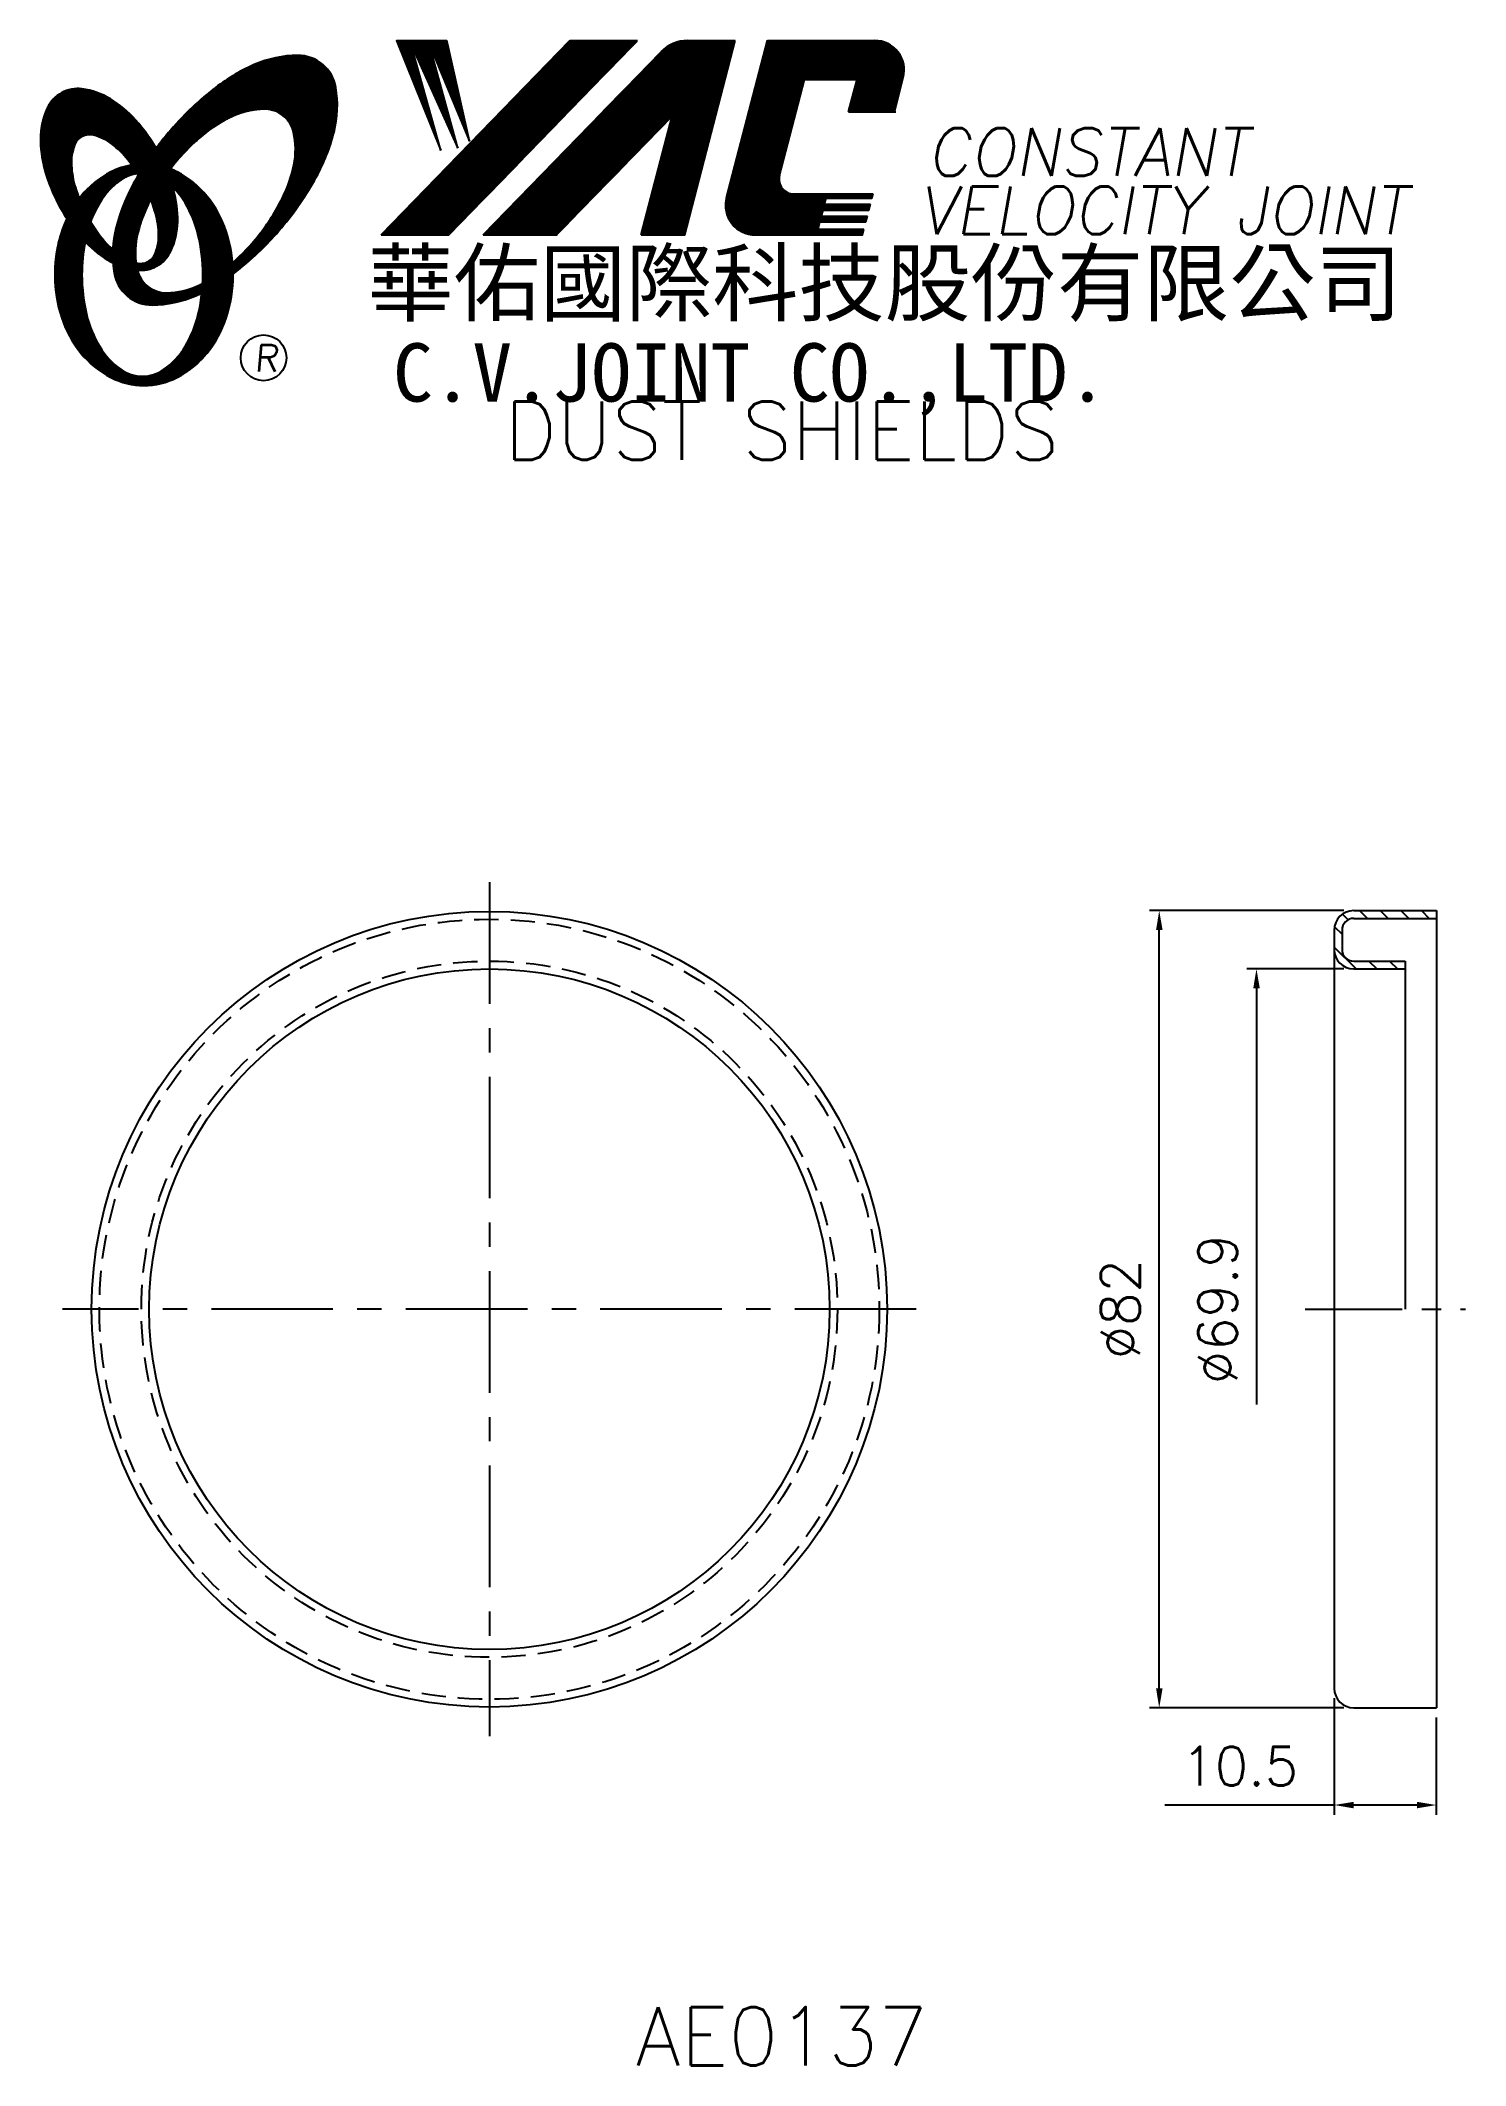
# Model space of a CAD drawing. Extents: x 109 to 255, y -3 to 205.
import ezdxf
from ezdxf.enums import TextEntityAlignment as Align

# ---------------------------------------------------------------- set-up
doc = ezdxf.new("R2010")
doc.units = 0
doc.header["$LTSCALE"] = 10
doc.header["$MEASUREMENT"] = 0
doc.linetypes.add('CENTER', pattern=[2, 1.25, -0.25, 0.25, -0.25])
doc.linetypes.add('DASHED2', pattern=[0.375, 0.25, -0.125])
doc.layers.get('0').update_dxf_attribs({"linetype": 'CONTINUOUS'})
doc.layers.get('DEFPOINTS').update_dxf_attribs({"linetype": 'CONTINUOUS'})
doc.layers.add('4', color=4, linetype='CONTINUOUS')
doc.styles.add('CHINA', font='KAIU.TTF')
doc.styles.add('ITALICC', font='simplex.shx')
doc.dimstyles.new('STANDARD$0', dxfattribs={"dimtxt": 4, "dimasz": 2, "dimexe": 1, "dimexo": 1, "dimgap": 2, "dimtad": 1, "dimdec": 4, "dimzin": 10, "dimtxsty": 'ITALICC', "dimcen": 2, "dimclrd": 5, "dimclre": 5, "dimclrt": 18, "dimaunit": 1, "dimazin": 3, "dimtp": 0.1, "dimtfac": 0.7, "dimtdec": 4, "dimtmove": 0, "dimatfit": 3, "dimtolj": 1, "dimtzin": 10})
pattern_1 = [(45, (178.232398, -38.665762), (-0.00727476112, 0.00727476112), [])]
pattern_2 = [(45, (9.641853, -2.361352), (-0.00883883476, 0.00883883476), [])]

# ---------------------------------------------------------------- blocks, each defined once
blk = doc.blocks.new('*D14')
at = {"color": 5, "linetype": 'BYBLOCK'}
for p, q in [((242.76, 109.58), (232.76, 109.58)), ((233.76, 107.58), (233.76, 64.77))]:
    blk.add_line(p, q, dxfattribs=at)
blk.add_solid([(233.43, 107.58), (234.1, 107.58), (233.76, 109.58)], dxfattribs=at)
at = {"layer": 'DEFPOINTS', "color": 0, "linetype": 'BYBLOCK'}
for p in [(233.76, 109.58), (243.76, 109.58), (241.76, 39.58)]:
    blk.add_point(p, dxfattribs=at)
at = {"color": 18, "linetype": 'BYBLOCK', "insert": (229.76, 74.58), "char_height": 4, "attachment_point": 5, "rotation": 90, "style": 'ITALICC'}
blk.add_mtext('\\A1;∅69.9', dxfattribs=at)
blk = doc.blocks.new('*D15')
at = {"color": 5, "linetype": 'BYBLOCK'}
for p, q in [((242.76, 115.58), (222.76, 115.58)), ((223.76, 35.58), (223.76, 113.58)), ((242.76, 33.58), (222.76, 33.58))]:
    blk.add_line(p, q, dxfattribs=at)
for points in [[(223.43, 113.58), (224.1, 113.58), (223.76, 115.58)], [(223.43, 35.58), (224.1, 35.58), (223.76, 33.58)]]:
    blk.add_solid(points, dxfattribs=at)
at = {"layer": 'DEFPOINTS', "color": 0, "linetype": 'BYBLOCK'}
for p in [(223.76, 115.58), (243.76, 115.58), (243.76, 33.58)]:
    blk.add_point(p, dxfattribs=at)
at = {"color": 18, "linetype": 'BYBLOCK', "insert": (219.76, 74.58), "char_height": 4, "attachment_point": 5, "rotation": 90, "style": 'ITALICC'}
blk.add_mtext('\\A1;∅82', dxfattribs=at)
blk = doc.blocks.new('*D16')
at = {"color": 5, "linetype": 'BYBLOCK'}
for p, q in [((241.76, 34.58), (241.76, 22.58)), ((252.26, 32.58), (252.26, 22.58)), ((241.76, 23.58), (224.33, 23.58)), ((250.26, 23.58), (243.76, 23.58))]:
    blk.add_line(p, q, dxfattribs=at)
for points in [[(243.76, 23.91), (243.76, 23.24), (241.76, 23.58)], [(250.26, 23.91), (250.26, 23.24), (252.26, 23.58)]]:
    blk.add_solid(points, dxfattribs=at)
at = {"layer": 'DEFPOINTS', "color": 0, "linetype": 'BYBLOCK'}
for p in [(241.76, 35.58), (252.26, 33.58), (241.76, 23.58)]:
    blk.add_point(p, dxfattribs=at)
at = {"color": 18, "linetype": 'BYBLOCK', "insert": (232.05, 27.58), "char_height": 4, "attachment_point": 5, "style": 'ITALICC'}
blk.add_mtext('\\A1;10.5', dxfattribs=at)

msp = doc.modelspace()

# ---------------------------------------------------------------- hatches: boundary and pattern name
at = {"layer": '4', "linetype": 'CONTINUOUS'}
h = msp.add_hatch(dxfattribs=at)
h.set_pattern_fill('ANSI31', color=5, scale=0.1, style=0)
h.set_pattern_definition(pattern_2)
h.paths.add_polyline_path([(170.10056, 205.06963), (163.14325, 205.06963), (143.72664, 185.06587), (150.68395, 185.06587)])
h.paths.add_polyline_path([(173.64745, 197.30406), (170.46708, 185.06587), (174.94806, 185.06587), (180.1465, 205.06963), (175.24977, 205.06963, 0.202785967), (172.5157, 203.91321), (154.22156, 185.06587), (161.76848, 185.06587)])
h.paths.add_polyline_path([(187.27456, 201.07121), (192.66828, 201.07121), (191.79926, 197.7272), (196.51608, 197.7272), (197.4328, 201.25476, 0.490800957), (194.48259, 205.06963), (183.44828, 205.06963), (179.24122, 188.88074, 0.490800957), (182.19142, 185.06587), (193.22574, 185.06587), (193.38019, 185.66018), (188.66337, 185.66018), (188.85673, 186.40427), (193.57355, 186.40427), (193.73211, 187.0144), (189.01529, 187.0144), (189.17653, 187.63487), (193.89336, 187.63487), (194.04954, 188.23586), (189.33272, 188.23586), (189.48952, 188.83924), (194.20634, 188.83924), (194.32307, 189.28844), (186.18332, 189.28844, -0.490800957), (184.70822, 191.19587)])
h = msp.add_hatch(dxfattribs=at)
h.set_pattern_fill('ANSI31', color=1, scale=0.1, style=0)
h.set_pattern_definition(pattern_2)
h.paths.add_polyline_path([(150.45862, 205.06963), (145.28129, 205.06963), (149.85206, 193.76589), (146.78612, 204.72387), (151.62086, 194.00155), (148.67285, 204.72387), (152.80007, 194.70852)])
h = msp.add_hatch(dxfattribs=at)
h.set_pattern_fill('ANSI31', color=5, scale=0.082305, style=0)
h.set_pattern_definition([(45, (9.641853, -2.361352), (-0.00727476112, 0.00727476112), [])])
h.paths.add_polyline_path([(131.67732, 198.00715, -0.172879177), (133.6188, 197.34859, -0.172879177), (134.70609, 195.61053, -0.104527385), (134.73387, 192.28234, -0.065680101), (133.56434, 188.88039, -0.051823203), (131.12392, 185.038, -0.044272532), (128.44895, 182.21166, -0.020203161), (128.50253, 181.07374, 0.006517006), (128.90708, 181.38582, 0.049863361), (133.46051, 185.79888, 0.049863361), (137.05015, 191.02605, 0.063682799), (138.87119, 195.65339, 0.103597411), (139.06049, 200.23737, 0.177892575), (137.71188, 202.60764, 0.177892575), (135.14949, 203.54097, 0.103597411), (130.66169, 202.58792, 0.063682799), (126.40395, 200.01885, 0.049863361), (121.85052, 195.60579, 0.016070017), (120.57983, 193.99948, -0.007061632), (120.82711, 193.56244, -0.031648676), (121.77969, 191.52587, -0.008069351), (122.2116, 192.09018, -0.051823203), (125.38997, 195.34863, -0.065680101), (128.4319, 197.26899, -0.104527385)])
h.paths.add_polyline_path([(118.60165, 184.84583, -0.065680101), (119.77119, 188.24779, -0.006063428), (120.01513, 188.7228, 0.027613469), (119.28829, 190.31087, 0.017011252), (118.75487, 191.24585, 0.007829282), (118.26089, 190.37862, 0.063682799), (116.43984, 185.75128, 0.103597411), (116.25054, 181.16731, 0.177892575), (117.59915, 178.79703, 0.177892575), (120.16154, 177.8637, 0.103597411), (124.64934, 178.81675, 0.008811776), (125.27631, 179.10682, 0.013922709), (125.35363, 180.07663, -0.009086703), (124.90362, 179.85919, -0.104527385), (121.6582, 179.12103, -0.172879177), (119.71672, 179.77959, -0.172879177), (118.62943, 181.51764, -0.104527385)])
h = msp.add_hatch(dxfattribs=at)
h.set_pattern_fill('ANSI31', color=3, scale=0.082305, style=0)
h.set_pattern_definition(pattern_1)
h.paths.add_polyline_path([(115.88082, 199.05799, 0.106488277), (112.93894, 200.09656, 0.158297415), (110.84874, 199.70152, 0.158297415), (109.38941, 198.15383, 0.106488277), (108.6786, 195.11606, 0.071723199), (109.09664, 191.8031, 0.058080454), (110.64163, 187.98772, 0.058080454), (113.02267, 184.62993, 0.071723199), (115.58791, 182.49217, 0.020895977), (116.1281, 182.19018, -0.030777155), (116.11219, 183.5664, -0.042059526), (115.01584, 184.72916, -0.04691039), (113.39667, 187.21031, -0.04691039), (112.26839, 189.9498, -0.060581117), (111.86629, 192.21187, -0.10187153), (112.17791, 194.30007, -0.185892489), (112.958, 195.19171, -0.185892489), (114.13464, 195.32983, -0.10187153), (116.03229, 194.40429, -0.060581117), (117.66913, 192.79202, -0.04691039), (119.28829, 190.31087, -0.04691039), (120.41657, 187.57139, -0.060581117), (120.81867, 185.30932, -0.10187153), (120.50705, 183.22112, -0.185892489), (119.72696, 182.32948, -0.185892489), (118.55032, 182.19136, -0.002013383), (118.50952, 182.20198, 0.021593804), (118.62943, 181.51764, 0.006477741), (118.64744, 181.44061, 0.14950097), (120.61999, 181.84865, 0.158297415), (122.07932, 183.39633, 0.106488277), (122.79014, 186.4341, 0.071723199), (122.37209, 189.74706, 0.058080454), (120.82711, 193.56244, 0.058080454), (118.44606, 196.92024, 0.071723199)])
h = msp.add_hatch(dxfattribs=at)
h.set_pattern_fill('ANSI31', color=1, scale=0.082305, style=0)
h.set_pattern_definition(pattern_1)
h.paths.add_polyline_path([(116.97444, 190.73454, -0.120168026), (118.66624, 191.38793, 0.016865385), (118.06647, 192.27067, 0.076648372), (115.91025, 191.55175, 0.104809576), (112.82579, 189.03865, 0.005838257), (112.65885, 188.82645, 0.028089978), (113.39667, 187.21031, 0.014237292), (113.8388, 186.42527, -0.045767751), (114.76398, 188.36211, -0.106890197)])
h.paths.add_polyline_path([(112.94308, 180.97992, -0.048711043), (113.27318, 184.36026, -0.007865741), (113.02267, 184.62993, -0.037695478), (111.3868, 186.74869, 0.03042545), (110.86147, 185.44471, 0.080710289), (110.13604, 180.97992, 0.080710289), (110.86147, 176.51513, 0.089265679), (112.82579, 172.92119, 0.104809576), (115.91025, 170.40809, 0.11926607), (119.31944, 169.58315, 0.11926607), (122.72863, 170.40809, 0.104809576), (125.81309, 172.92119, 0.089265679), (127.77741, 176.51513, 0.080710289), (128.50285, 180.97992, 0.080710289), (127.77741, 185.44471, 0.089265679), (125.81309, 189.03865, 0.104809576), (122.72863, 191.55175, 0.025513357), (122.0354, 191.8645, 0.004818181), (121.77969, 191.52587, -0.023722145), (122.32091, 189.92912, -0.065307489), (123.55609, 188.36211, -0.073950765), (124.86854, 185.16438, -0.060532391), (125.377, 180.97992, -0.060532391), (124.86854, 176.79546, -0.073950765), (123.55609, 173.59773, -0.106890197), (121.34563, 171.2253, -0.153118262), (119.16004, 170.53992, -0.153118262), (116.97444, 171.2253, -0.106890197), (114.76398, 173.59773, -0.073950765), (113.45153, 176.79546, -0.060532391)])
h = msp.add_hatch(dxfattribs=at)
h.set_pattern_fill('ANSI31', color=5, scale=12, angle=90, style=0)
h.set_pattern_definition([(135, (18.6938, -4.5205), (-1.06066, -1.06066), [])])
h.paths.add_polyline_path([(243.76339, 110.37554, -0.414213562), (242.56339, 111.57554), (242.56339, 113.57554, -0.414213562), (243.76339, 114.77554), (252.26339, 114.77554), (252.26339, 115.57554), (243.76339, 115.57554, 0.414213562), (241.76339, 113.57554), (241.76339, 111.57554, 0.414213562), (243.76339, 109.57554), (249.06339, 109.57554), (249.06339, 110.37554)])

# ---------------------------------------------------------------- linework, layer by layer
at = {"layer": '4', "color": 5, "linetype": 'CONTINUOUS'}
for p, q in [((143.72664, 185.06587), (163.14325, 205.06963)), ((150.68395, 185.06587), (170.10056, 205.06963)), ((163.14325, 205.06963), (170.10056, 205.06963)), ((174.94806, 185.06587), (180.1465, 205.06963)), ((175.24977, 205.06963), (180.1465, 205.06963)), ((179.24122, 188.88074), (183.44828, 205.06963)), ((183.44828, 205.06963), (194.48259, 205.06963)), ((154.22156, 185.06587), (172.5157, 203.91321)), ((184.70822, 191.19587), (187.27456, 201.07121)), ((187.27456, 201.07121), (192.66828, 201.07121)), ((191.79926, 197.7272), (192.66828, 201.07121)), ((196.51608, 197.7272), (197.4328, 201.25476)), ((161.76848, 185.06587), (173.64745, 197.30406)), ((170.46708, 185.06587), (173.64745, 197.30406)), ((191.79926, 197.7272), (196.66651, 197.7272)), ((186.18332, 189.28844), (194.32307, 189.28844)), ((189.01529, 187.0144), (189.17653, 187.63487)), ((189.17653, 187.63487), (193.89336, 187.63487)), ((189.33272, 188.23586), (189.48952, 188.83924)), ((189.33272, 188.23586), (194.04954, 188.23586)), ((189.48952, 188.83924), (194.20634, 188.83924)), ((193.89336, 187.63487), (194.04954, 188.23586)), ((194.20634, 188.83924), (194.32307, 189.28844)), ((188.66337, 185.66018), (188.85673, 186.40427)), ((188.66337, 185.66018), (193.38019, 185.66018)), ((188.85673, 186.40427), (193.57355, 186.40427)), ((189.01529, 187.0144), (193.73211, 187.0144)), ((193.22574, 185.06587), (193.38019, 185.66018)), ((193.57355, 186.40427), (193.73211, 187.0144)), ((143.72664, 185.06587), (150.68395, 185.06587)), ((154.22156, 185.06587), (161.76848, 185.06587)), ((170.46708, 185.06587), (174.94806, 185.06587)), ((182.19142, 185.06587), (193.22574, 185.06587))]:
    msp.add_line(p, q, dxfattribs=at)
at = {"layer": '4', "color": 1, "linetype": 'CONTINUOUS'}
for p, q in [((145.28129, 205.06963), (149.85206, 193.76589)), ((145.28129, 205.06963), (150.45862, 205.06963)), ((149.85206, 193.76589), (146.78612, 204.72387)), ((146.78612, 204.72387), (151.62086, 194.00155)), ((151.62086, 194.00155), (148.67285, 204.72387)), ((148.67285, 204.72387), (152.80007, 194.70852)), ((152.80007, 194.70852), (150.45862, 205.06963))]:
    msp.add_line(p, q, dxfattribs=at)
at = {"layer": '4', "color": 5, "linetype": 'CENTER'}
for p, q in [((154.84984, 118.48909), (154.84984, 30.66198)), ((198.7634, 74.57554), (110.93629, 74.57554))]:
    msp.add_line(p, q, dxfattribs=at)
at = {"layer": '4', "color": 7, "linetype": 'CONTINUOUS'}
for p, q in [((243.76339, 115.57554), (252.26339, 115.57554)), ((243.76339, 114.77554), (252.26339, 114.77554)), ((252.26339, 115.57554), (252.26339, 33.57554)), ((241.76339, 113.57554), (241.76339, 35.57554)), ((242.56339, 113.57554), (242.56339, 111.57554)), ((243.76339, 110.37554), (249.06339, 110.37554)), ((243.76339, 109.57554), (249.06339, 109.57554)), ((249.06339, 110.37554), (249.06339, 74.57554)), ((243.76339, 33.57554), (252.26339, 33.57554))]:
    msp.add_line(p, q, dxfattribs=at)
at = {"layer": '4', "color": 5, "linetype": 'CENTER', "ltscale": 0.8}
msp.add_line((238.76339, 74.57554), (255.26339, 74.57554), dxfattribs=at)
at = {"layer": '4', "color": 5, "linetype": 'CONTINUOUS'}
for points in [[(128.50253, 181.07374, 0.006517006), (128.90708, 181.38582, 0.049863361), (133.46051, 185.79888, 0.049863361), (137.05015, 191.02605, 0.063682799), (138.87119, 195.65339, 0.103597411), (139.06049, 200.23737, 0.177892575), (137.71188, 202.60764, 0.177892575), (135.14949, 203.54097, 0.103597411), (130.66169, 202.58792, 0.063682799), (126.40395, 200.01885, 0.049863361), (121.85052, 195.60579, 0.016070017), (120.57983, 193.99948)], [(128.44895, 182.21166, 0.044272532), (131.12392, 185.038, 0.051823203), (133.56434, 188.88039, 0.065680101), (134.73387, 192.28234, 0.104527385), (134.70609, 195.61053, 0.172879177), (133.6188, 197.34859, 0.172879177), (131.67732, 198.00715, 0.104527385), (128.4319, 197.26899, 0.065680101), (125.38997, 195.34863, 0.051823203), (122.2116, 192.09018, 0.008069351), (121.77969, 191.52587)], [(118.75487, 191.24585, 0.007829282), (118.26089, 190.37862, 0.063682799), (116.43984, 185.75128, 0.103597411), (116.25054, 181.16731, 0.177892575), (117.59915, 178.79703, 0.177892575), (120.16154, 177.8637, 0.103597411), (124.64934, 178.81675, 0.008811776), (125.27631, 179.10682, 0.008811776)], [(120.01513, 188.7228, 0.006063428), (119.77119, 188.24779, 0.065680101), (118.60165, 184.84583, 0.104527385), (118.62943, 181.51764, 0.172879177), (119.71672, 179.77959, 0.172879177), (121.6582, 179.12103, 0.104527385), (124.90362, 179.85919, 0.009086703), (125.35363, 180.07663, 0.009086703)]]:
    msp.add_lwpolyline(points, format="xyb", dxfattribs=at)
at = {"layer": '4', "color": 3, "linetype": 'CONTINUOUS'}
for points in [[(118.64744, 181.44061, 0.14950097), (120.61999, 181.84865, 0.158297415), (122.07932, 183.39633, 0.106488277), (122.79014, 186.4341, 0.071723199), (122.37209, 189.74706, 0.058080454), (120.82711, 193.56244, 0.058080454), (118.44606, 196.92024, 0.071723199), (115.88082, 199.05799, 0.106488277), (112.93894, 200.09656, 0.158297415), (110.84874, 199.70152, 0.158297415), (109.38941, 198.15383, 0.106488277), (108.6786, 195.11606, 0.071723199), (109.09664, 191.8031, 0.058080454), (110.64163, 187.98772, 0.058080454), (113.02267, 184.62993, 0.071723199), (115.58791, 182.49217, 0.020895977), (116.1281, 182.19018, 0.020895977)], [(118.50952, 182.20198, 0.002013383), (118.55032, 182.19136, 0.185892489), (119.72696, 182.32948, 0.185892489), (120.50705, 183.22112, 0.10187153), (120.81867, 185.30932, 0.060581117), (120.41657, 187.57139, 0.04691039), (119.28829, 190.31087, 0.04691039), (117.66913, 192.79202, 0.060581117), (116.03229, 194.40429, 0.10187153), (114.13464, 195.32983, 0.185892489), (112.958, 195.19171, 0.185892489), (112.17791, 194.30007, 0.10187153), (111.86629, 192.21187, 0.060581117), (112.26839, 189.9498, 0.04691039), (113.39667, 187.21031, 0.04691039), (115.01584, 184.72916, 0.042059526), (116.11219, 183.5664, 0.042059526)]]:
    msp.add_lwpolyline(points, format="xyb", dxfattribs=at)
at = {"layer": '4', "color": 1, "linetype": 'CONTINUOUS'}
for points in [[(111.3868, 186.74869, 0.03042545), (110.86147, 185.44471, 0.080710289), (110.13604, 180.97992, 0.080710289), (110.86147, 176.51513, 0.089265679), (112.82579, 172.92119, 0.104809576), (115.91025, 170.40809, 0.11926607), (119.31944, 169.58315, 0.11926607), (122.72863, 170.40809, 0.104809576), (125.81309, 172.92119, 0.089265679), (127.77741, 176.51513, 0.080710289), (128.50285, 180.97992, 0.080710289), (127.77741, 185.44471, 0.089265679), (125.81309, 189.03865, 0.104809576), (122.72863, 191.55175, 0.025513357), (122.0354, 191.8645, 0.025513357)], [(118.06647, 192.27067, 0.076648372), (115.91025, 191.55175, 0.104809576), (112.82579, 189.03865, 0.005838257), (112.65885, 188.82645, 0.005838257)], [(113.27318, 184.36026, 0.048711043), (112.94308, 180.97992, 0.060532391), (113.45153, 176.79546, 0.073950765), (114.76398, 173.59773, 0.106890197), (116.97444, 171.2253, 0.153118262), (119.16004, 170.53992, 0.153118262), (121.34563, 171.2253, 0.106890197), (123.55609, 173.59773, 0.073950765), (124.86854, 176.79546, 0.060532391), (125.377, 180.97992, 0.060532391), (124.86854, 185.16438, 0.073950765), (123.55609, 188.36211, 0.065307489), (122.32091, 189.92912)], [(118.66624, 191.38793, 0.120168026), (116.97444, 190.73454, 0.106890197), (114.76398, 188.36211, 0.045767751), (113.8388, 186.42527, 0.045767751)]]:
    msp.add_lwpolyline(points, format="xyb", dxfattribs=at)
at = {"layer": '4', "color": 5, "linetype": 'CONTINUOUS'}
msp.add_circle((131.62368, 172.4342), 2.35282, dxfattribs=at)
at = {"layer": '4', "color": 7, "linetype": 'CONTINUOUS'}
for radius in [40.91355, 35]:
    msp.add_circle((154.84984, 74.57554), radius, dxfattribs=at)
at = {"layer": '4', "color": 5, "linetype": 'DASHED2'}
for radius in [40.11355, 35.8]:
    msp.add_circle((154.84984, 74.57554), radius, dxfattribs=at)
at = {"layer": '4', "color": 5, "linetype": 'CONTINUOUS'}
for centre, radius, start, end in [((175.24977, 201.25939), 3.81024, 90, 135.8533387), ((194.48259, 202.02144), 3.04819, 345.4326059, 90), ((186.18332, 190.81253), 1.5241, 165.4326059, 270), ((182.19142, 188.11406), 3.04819, 165.4326059, 270)]:
    msp.add_arc(centre, radius, start, end, dxfattribs=at)
at = {"layer": '4', "color": 7, "linetype": 'CONTINUOUS'}
for centre, radius, start, end in [((243.76339, 113.57554), 2, 90, 180), ((243.76339, 113.57554), 1.2, 90, 180), ((243.76339, 111.57554), 2, 180, 270), ((243.76339, 111.57554), 1.2, 180, 270), ((243.76339, 35.57554), 2, 180, 270)]:
    msp.add_arc(centre, radius, start, end, dxfattribs=at)

# ---------------------------------------------------------------- texts
at = {"layer": '4', "color": 5, "linetype": 'CONTINUOUS', "style": 'ITALICC'}
for s, height, oblique, p in [('CONSTANT', 4.9, 10, (199.87546, 191.13634)), ('VELOCITY JOINT', 4.9, 10, (198.99723, 185.14096)), ('R', 2.75625, 5, (130.66499, 171.0246))]:
    msp.add_text(s, height=height, dxfattribs=dict(at, oblique=oblique)).set_placement(p)
at = {"layer": '4', "color": 7, "linetype": 'CONTINUOUS', "style": 'CHINA'}
for s, height, p in [('華佑國際科技股份有限公司', 6.5, (142.31329, 176.87602)), ('C.V.JOINT CO.,LTD.', 6, (144.94192, 167.9298))]:
    msp.add_text(s, height=height, dxfattribs=at).set_placement(p)
at = {"layer": '4', "color": 18, "linetype": 'CONTINUOUS', "style": 'ITALICC'}
for s, p in [('DUST SHIELDS', (184.94465, 161.93698)), ('AE0137', (184.94465, -3.21041))]:
    msp.add_text(s, height=6, dxfattribs=at).set_placement(p, align=Align.CENTER)

# ---------------------------------------------------------------- dimensions: what is measured, and where the dimension line sits
at = {"layer": '4', "color": 7, "linetype": 'CONTINUOUS'}
for base, p1, p2, text, override, picture, middle in [((223.76343, 115.57554), (243.76339, 33.57554), (243.76339, 115.57554), '%%C82', {"dimcen": 2, "dimtp": 0.1, "dimtfac": 0.7}, '*D15', (219.76343, 74.57554)), ((233.76341, 109.57554), (241.76339, 39.57554), (243.76339, 109.57554), '%%C69.9', {"dimcen": -2, "dimse1": 1, "dimsd1": 1}, '*D14', (229.76341, 74.57554))]:
    dim = msp.add_linear_dim(base=base, p1=p1, p2=p2, angle=90, text=text, dimstyle='STANDARD$0', override=override, dxfattribs=at)
    dim.commit()
    dim.dimension.update_dxf_attribs({"geometry": picture, "text_midpoint": middle})
dim = msp.add_linear_dim(base=(241.76339, 23.5755), p1=(252.26339, 33.57554), p2=(241.76339, 35.57554), text='10.5', dimstyle='STANDARD$0', override={"dimcen": 2, "dimtp": 0.1, "dimtfac": 0.7}, dxfattribs=at)
dim.commit()
dim.dimension.update_dxf_attribs({"geometry": '*D16', "text_midpoint": (232.04911, 27.5755)})

doc.saveas('drawing.dxf')
